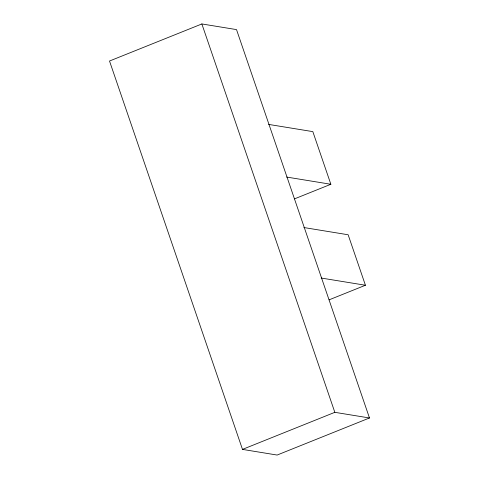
<?xml version="1.0" encoding="UTF-8"?>
<svg xmlns="http://www.w3.org/2000/svg" width="479" height="479" viewBox="0 0 479 479"><rect width="100%" height="100%" fill="white"/><g stroke="black" fill="none" stroke-linecap="round" stroke-linejoin="round"><path stroke-width="0.72" d="M201.863 23.95L109.517 61.025L242.488 449.398L277.137 455.05L369.483 417.975L236.512 29.602L201.863 23.95L334.833 412.323L369.483 417.975M294.507 198.869L330.857 184.271L312.835 131.623L268.599 124.408M329.079 299.848L365.429 285.25L348.143 234.764L303.908 227.543M242.488 449.398L334.833 412.323M286.622 177.056L330.857 184.271M321.193 278.036L365.429 285.25"/></g></svg>
